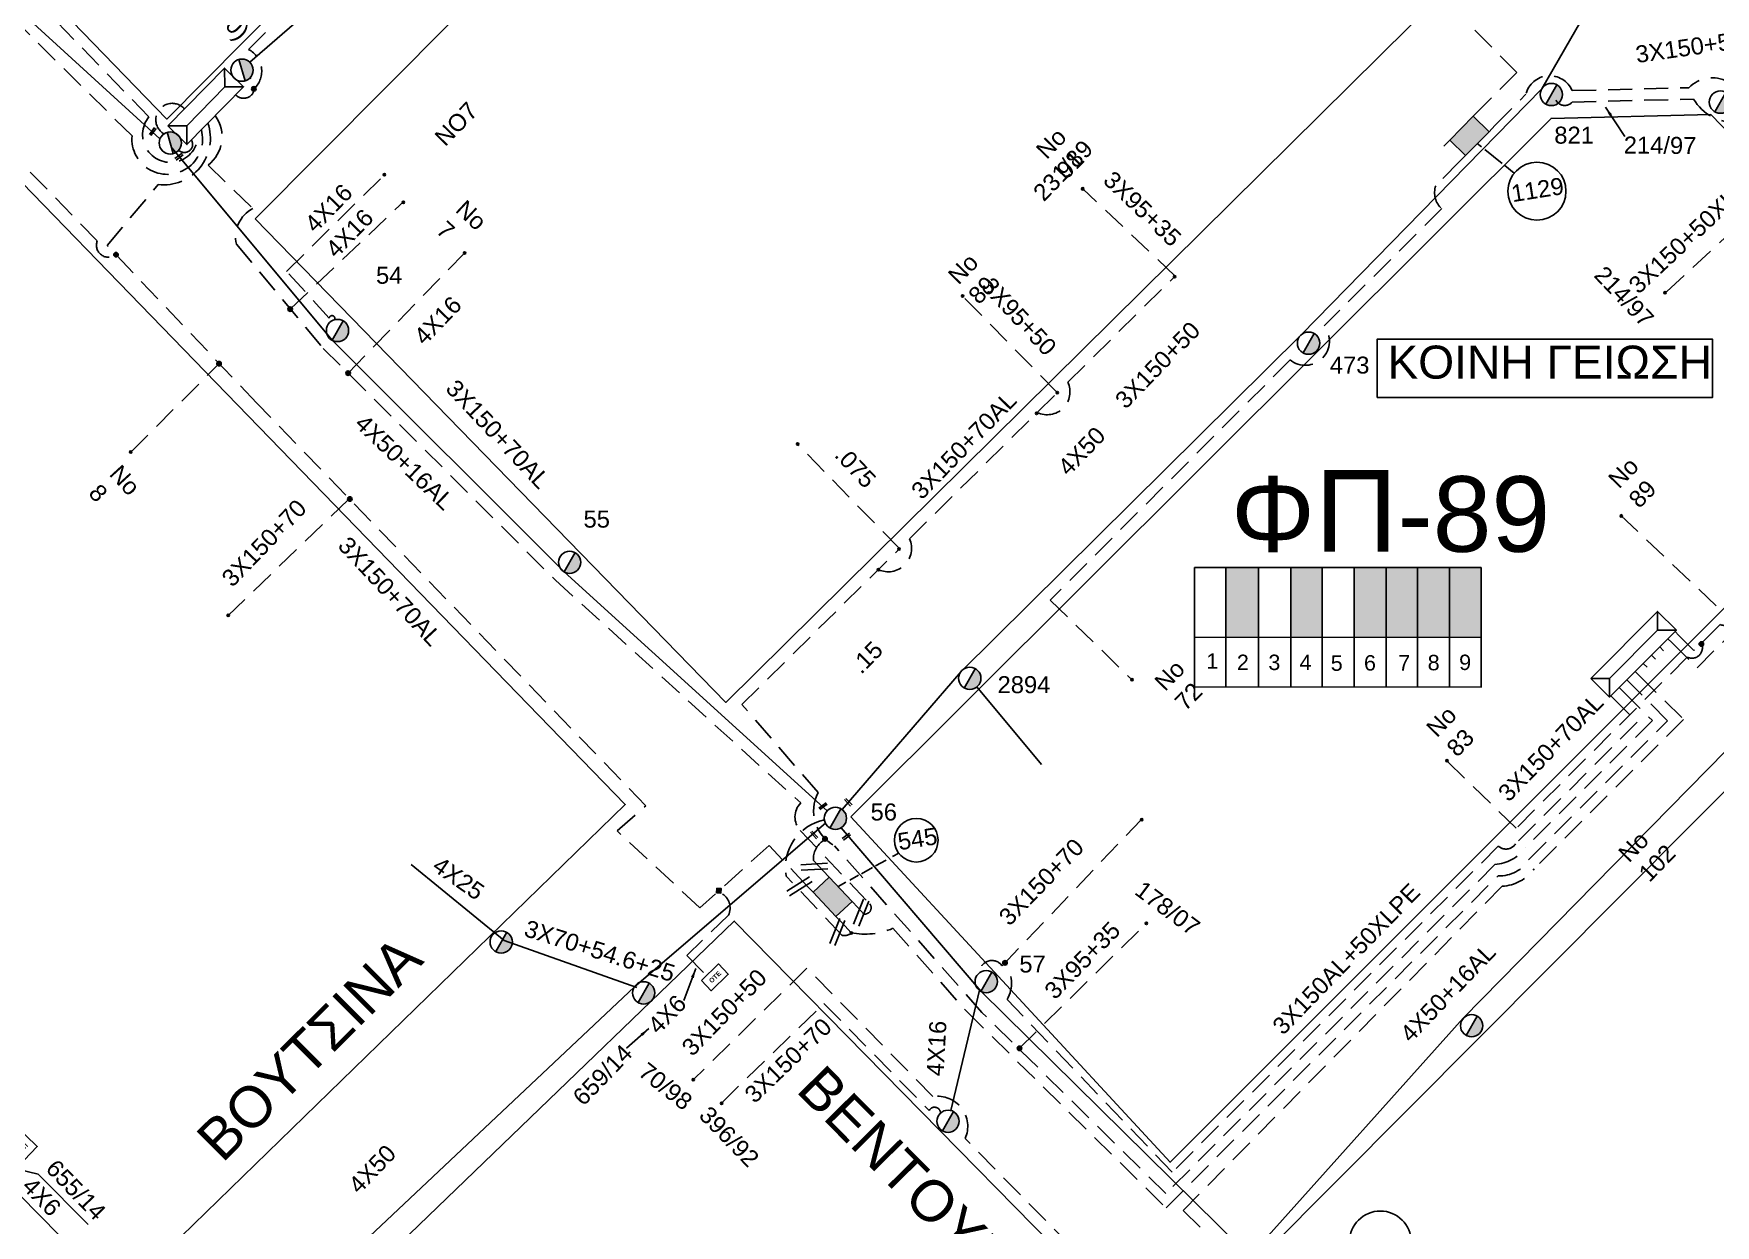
# Model space of a CAD drawing. Header units: millimetres. Extents: x 771 to 3391, y 686 to 1835.
# Drawn here: x 2163.3 to 2341.4, y 1031.3 to 1157.5 of the extents above; entities that cross this region are included whole.
import ezdxf

# ---------------------------------------------------------------- set-up
doc = ezdxf.new("R2010")
doc.units = ezdxf.units.MM
doc.linetypes.add('DASHED', pattern=[19.05, 12.7, -6.35])
for name, color, linetype in [('Link Box 4 Διευθύνσεων', 7, 'Continuous'), ('Pillar OTE', 7, 'Continuous'), ('Άγνωστα', 7, 'Continuous'), ('Γυμνά εναέρια ΧΤ και ΦΟΠ (3Φ)   4x50+16AL', 7, 'Continuous'), ('Εναέρια παροχή ΧΤ 4x16', 7, 'SYN_LINE'), ('Εναέρια παροχή ΧΤ 4x25', 7, 'SYN_LINE'), ('Επιγραφές - Σχήματα', 7, 'Continuous'), ('Καλωδια Χ.Τ 3x95+35', 7, 'DASHED'), ('Καλωδια ΧΤ  3X95+50', 7, 'Continuous'), ('Καλώδια ΧΤ   3x150+50CU', 7, 'DASHED'), ('Καλώδια ΧΤ   3x150+70AL', 7, 'DASHED'), ('Καλώδια ΧΤ   3x150AL+50CU', 7, 'DASHED'), ('Μηχανική τομή', 7, 'Continuous'), ('Στύλος ΦΜ', 7, 'Continuous'), ('Στύλος ΦΜ @ 1', 7, 'Continuous'), ('Συνδέσεις', 7, 'Continuous'), ('Συνεστραμμένα ΧΤ   3x70+54.6+25 AL', 7, 'SYN_LINE'), ('Τομή', 7, 'Continuous'), ('Υποσταθμός εναέριος 2 στύλων', 7, 'Continuous'), ('Υποσταθμός πόλεως', 7, 'Continuous'), ('Υπόβαθρο ΔΕΗ', 7, 'Continuous'), ('Υπόγεια Καλώδια Δικτύου ΧΤ   .075', 7, 'DASHED'), ('Υπόγεια Καλώδια Δικτύου ΧΤ   .15', 7, 'DASHED'), ('Υπόγεια καλώδια Παροχών ΧΤ   4x16AL', 7, 'DASHED'), ('Υπόγεια καλώδια Παροχών ΧΤ   4x6', 7, 'DASHED')]:
    doc.layers.add(name, color=color, linetype=linetype)
doc.styles.add('arial', font='arial.ttf')
doc.styles.get("Standard").update_dxf_attribs({"font": 'arial.ttf'})
doc.linetypes.add('SYN_LINE', pattern='A,0.5,-0.0001,["/\\/\\/\\/",Standard,S=0.1,R=0,X=0,Y=-0.05],-0.25', length=0.7501)
doc.dimstyles.new('ISO-25', dxfattribs={"dimtxt": 2.5, "dimasz": 2.5, "dimexe": 1.25, "dimexo": 0.625, "dimtad": 1, "dimtxsty": 'Standard', "dimcen": 2.5, "dimadec": 0, "dimazin": 0, "dimtfac": 1, "dimtmove": 0, "dimatfit": 3, "dimfxl": 1, "dimarcsym": 0})

# ---------------------------------------------------------------- blocks, each defined once
blk = doc.blocks.new('LINK BOX 4 ΑΝΑΧΩΡΗΣΕΩΝ')
at = {"layer": 'Link Box 4 Διευθύνσεων', "ltscale": 40}
blk.add_hatch(color=256, dxfattribs=at).paths.add_polyline_path([(-3.54, 0), (-3.54, -4.67), (3.54, -4.67), (3.54, 0)])
for p, q in [((-3.54, 0), (-5.33, 0)), ((5.33, 0), (3.54, 0)), ((-3.54, -4.67), (-5.33, -4.67)), ((5.33, -4.67), (3.54, -4.67))]:
    blk.add_line(p, q, dxfattribs=at)
blk.add_lwpolyline([(-3.54, -4.67), (-3.54, 0), (3.54, 0), (3.54, -4.67)], close=True, dxfattribs=at)
blk = doc.blocks.new('ΥΠΑΡΧΩΝ ΤΣΙΜΕΝΤΕΝΙΟΣ ΣΤΥΛΟΣ')
at = {"layer": 'Στύλος ΦΜ'}
blk.add_hatch(color=7, dxfattribs=at).paths.add_polyline_path([(-1.29, -2.28, 0.574793), (2.62, 0, 0.268822), (1.3, 2.27)])
at = {"layer": 'Στύλος ΦΜ', "color": 7}
blk.add_line((-1.29, -2.28), (1.3, 2.27), dxfattribs=at)
blk.add_circle((0, 0), 2.62, dxfattribs=at)
at = {"layer": 'Στύλος ΦΜ', "flags": 4}
for tag, p in [('ΑΡΙΘΜΟΣ', (-4.68, 8.05)), ('ΤΥΠΟΣ', (-4.91, 3.03))]:
    blk.add_attdef(tag, p, '', height=4, dxfattribs=at)
blk = doc.blocks.new('ΥΠΟΣΤΑΘΜΟΣ ΕΝΑΕΡΙΟΣ ΕΠΙ 2 ΣΤΥΛΩΝ')
at = {"layer": 'Υποσταθμός εναέριος 2 στύλων', "linetype": 'Continuous'}
for points in [[(-11.97, -2.11, 0.574793), (-8.45, -0.07, 0.268822), (-9.64, 1.98)], [(9.68, -2.15, 0.574793), (13.19, -0.1, 0.268822), (12.01, 1.95)]]:
    blk.add_hatch(color=256, dxfattribs=at).paths.add_polyline_path(points)
for p, q in [((-11.97, -2.11), (-9.64, 1.98)), ((9.68, -2.15), (12.01, 1.95))]:
    blk.add_line(p, q, dxfattribs=at)
for centre in [(-10.81, -0.07), (10.84, -0.1)]:
    blk.add_circle(centre, 2.36, dxfattribs=at)
at = {"layer": 'Υποσταθμός πόλεως', "linetype": 'Continuous', "ltscale": 40}
blk.add_lwpolyline([(-8.57, 2.82), (8.57, 2.82), (8.57, -2.82), (-8.57, -2.82)], close=True, dxfattribs=at)
for points in [[(-5.75, 0), (-8.57, 2.82)], [(-8.57, -2.82), (-5.75, 0)], [(-5.75, 0), (5.75, 0)], [(5.75, 0), (8.57, 2.82)], [(8.57, -2.82), (5.75, 0)]]:
    blk.add_lwpolyline(points, dxfattribs=at)
at = {"layer": 'Υποσταθμός εναέριος 2 στύλων', "ltscale": 40, "flags": 1}
for tag, p in [('ΜΕΤΑΣΧΗΜΑΤΙΣΜΟΣ', (14.09, 2.51)), ('ΙΣΧΥΣ', (14.07, -0.28)), ('ΑΡΙΘΜΟΣ', (14.19, -3))]:
    blk.add_attdef(tag, p, '', height=1.8, dxfattribs=at)
blk = doc.blocks.new('_ΣΥΝΔΕΣΗ')
at = {"layer": 'Συνδέσεις', "linetype": 'SYN_LINE', "ltscale": 40}
blk.add_hatch(color=256, dxfattribs=at).paths.add_polyline_path([(0.5, -0.01, 1), (-0.5, -0.01, 1)])
at = {"layer": 'Συνδέσεις'}
blk.add_circle((0, -0.01), 0.5, dxfattribs=at)
blk = doc.blocks.new('ΜΗΧΑΝΙΚΗ ΤΟΜΗ')
at = {"layer": 'Μηχανική τομή', "ltscale": 40}
for p, q in [((-1.89, 0.78), (1.89, 0.78)), ((1.89, 0), (-1.89, 0))]:
    blk.add_line(p, q, dxfattribs=at)
blk = doc.blocks.new('ΥΠΟΣΤΑΘΜΟΣ ΠΟΛΕΩΣ 9 ΑΝΑΧΩΡΗΣΕΩΝ')
at = {"layer": 'Υποσταθμός πόλεως', "ltscale": 40}
for p, q in [((-9.63, -2.82), (-9.63, -4)), ((-7.12, -2.82), (-7.12, -4)), ((-4.84, -2.82), (-4.84, -4)), ((-2.36, -2.82), (-2.36, -4)), ((0.09, -2.82), (0.09, -4)), ((2.55, -2.82), (2.55, -4)), ((5.02, -2.82), (5.02, -4)), ((7.48, -2.82), (7.48, -4)), ((9.61, -2.82), (9.61, -4))]:
    blk.add_line(p, q, dxfattribs=at)
blk.add_lwpolyline([(-10.02, 2.82), (10.02, 2.82), (10.02, -2.82), (-10.02, -2.82)], close=True, dxfattribs=at)
for points in [[(-7.21, 0), (-10.02, 2.82)], [(-10.02, -2.82), (-7.21, 0)], [(-7.21, 0), (7.21, 0)], [(7.21, 0), (10.02, 2.82)], [(10.02, -2.82), (7.21, 0)]]:
    blk.add_lwpolyline(points, dxfattribs=at)
at = {"layer": 'Υποσταθμός πόλεως', "linetype": 'SYN_LINE', "ltscale": 40, "flags": 1}
for tag, p in [('ΜΕΤΑΣΧΗΜΑΤΙΣΜΟΣ', (10.79, 1.71)), ('ΙΣΧΥΣ', (10.77, -1.08)), ('ΑΡΙΘΜΟΣ', (10.89, -3.8))]:
    blk.add_attdef(tag, p, '', height=1.8, dxfattribs=at)
blk = doc.blocks.new('ΤΟΜΗ')
at = {"layer": 'Τομή', "ltscale": 40}
for p, q in [((-5.68, 0), (5.68, 0)), ((5.68, -2.33), (-5.68, -2.33))]:
    blk.add_line(p, q, dxfattribs=at)
blk = doc.blocks.new('PILLAR ΟΤΕ')
at = {"layer": 'Pillar OTE', "ltscale": 40}
blk.add_lwpolyline([(-3.31, 2.02), (3.39, 2.02), (3.39, -1.99), (-3.31, -1.99)], close=True, dxfattribs=at)
at = {"layer": 'Pillar OTE', "insert": (-1.81, 0.71), "char_height": 1.3575, "width": 109.961, "attachment_point": 1}
blk.add_mtext('{\\fArial|b1|i0|c161|p34;OTE}', dxfattribs=at)
blk = doc.blocks.new('TSONTA XT1')
at = {"ltscale": 40}
h = blk.add_hatch(color=256, dxfattribs=at)
h.dxf.hatch_style = 1
h.paths.add_polyline_path([(595.96, 2487.66), (597.07, 2488.77), (595.96, 2489.87), (594.85, 2488.77)])
blk.add_lwpolyline([(594.85, 2488.77), (595.96, 2489.87), (597.07, 2488.77), (595.96, 2487.66)], close=True, dxfattribs=at)

msp = doc.modelspace()

# ---------------------------------------------------------------- hatches: boundary and pattern name
at = {"layer": 'Καλώδια ΧΤ   3x150+50CU', "linetype": 'DASHED', "ltscale": 0.2}
h = msp.add_hatch(color=133, dxfattribs=at)
h.dxf.hatch_style = 1
h.paths.add_polyline_path([(2292.9849, 1100.95494), (2289.54502, 1100.95515), (2289.54456, 1093.59456), (2292.98444, 1093.59122)])
h = msp.add_hatch(color=151, dxfattribs=at)
h.dxf.hatch_style = 1
h.paths.add_polyline_path([(2299.72202, 1100.95451), (2296.42447, 1100.95472), (2296.42401, 1093.58788), (2299.72156, 1093.58468)])
h = msp.add_hatch(color=6, dxfattribs=at)
h.dxf.hatch_style = 1
h.paths.add_polyline_path([(2306.50467, 1100.95409), (2303.10802, 1100.9543), (2303.10756, 1093.58139), (2306.5042, 1093.57809)])
h = msp.add_hatch(color=1, dxfattribs=at)
h.dxf.hatch_style = 1
h.paths.add_polyline_path([(2309.84171, 1100.95388), (2306.50467, 1100.95409), (2306.5042, 1093.57809), (2309.84125, 1093.57485)])
h = msp.add_hatch(color=62, dxfattribs=at)
h.dxf.hatch_style = 1
h.paths.add_polyline_path([(2313.23009, 1100.95367), (2309.84171, 1100.95388), (2309.84125, 1093.57485), (2313.22963, 1093.57156)])
h = msp.add_hatch(color=2, dxfattribs=at)
h.dxf.hatch_style = 1
h.paths.add_polyline_path([(2316.55019, 1100.95346), (2313.23009, 1100.95367), (2313.22963, 1093.57156), (2316.54973, 1093.56833)])

# ---------------------------------------------------------------- linework, layer by layer
at = {"layer": 'Pillar OTE', "ltscale": 40}
for points in [[(2286.21632, 1088.31507), (2286.21711, 1100.95536), (2316.55019, 1100.95346), (2316.5494, 1088.28571), (2286.21632, 1088.316)], [(2289.54423, 1088.31268), (2289.54502, 1100.95515)], [(2292.98411, 1088.30924), (2292.9849, 1100.95494)], [(2296.42368, 1088.30581), (2296.42447, 1100.95472)], [(2299.72123, 1088.30251), (2299.72202, 1100.95451)], [(2303.10723, 1088.29913), (2303.10802, 1100.9543)], [(2306.50387, 1088.29574), (2306.50467, 1100.95409)], [(2309.84092, 1088.29241), (2309.84171, 1100.95388)], [(2313.2293, 1088.28902), (2313.23009, 1100.95367)], [(2286.21665, 1093.59779), (2316.54973, 1093.56833)]]:
    msp.add_lwpolyline(points, dxfattribs=at)
at = {"layer": 'Άγνωστα', "color": 62, "linetype": 'DASHED', "ltscale": 0.2}
msp.add_lwpolyline([(2173.61593, 1113.20008), (2182.96202, 1122.58205)], dxfattribs=at)
at = {"layer": 'Άγνωστα', "color": 6}
msp.add_lwpolyline([(2270.0175, 1080.1165), (2263.17802, 1088.3269)], dxfattribs=at)
at = {"layer": 'Άγνωστα', "color": 173}
msp.add_lwpolyline([(2203.27142, 1069.5205), (2213.12024, 1061.47927), (2227.18371, 1056.46932)], dxfattribs=at)
at = {"layer": 'Γυμνά εναέρια ΧΤ και ΦΟΠ (3Φ)   4x50+16AL', "color": 30, "linetype": 'Continuous', "ltscale": 0.2}
msp.add_lwpolyline([(2186.19674, 1154.48385), (2193.82957, 1161.12042), (2212.33112, 1179.91729), (2238.86191, 1206.61296), (2261.48783, 1229.82608), (2277.61745, 1246.09651), (2300.95784, 1265.85131)], dxfattribs=at)
at = {"layer": 'Γυμνά εναέρια ΧΤ και ΦΟΠ (3Φ)   4x50+16AL', "color": 6, "linetype": 'Continuous', "ltscale": 0.2}
msp.add_lwpolyline([(2248.92846, 1075.3273), (2261.4972, 1089.95833), (2297.5216, 1125.6236), (2322.9778, 1151.65353), (2341.37661, 1183.6089), (2350.69594, 1214.45221)], dxfattribs=at)
at = {"layer": 'Γυμνά εναέρια ΧΤ και ΦΟΠ (3Φ)   4x50+16AL', "color": 2, "linetype": 'Continuous', "ltscale": 0.2}
msp.add_lwpolyline([(2176.6777, 1146.36226), (2161.29202, 1160.43929), (2138.39477, 1184.55552), (2120.27098, 1205.48429)], dxfattribs=at)
at = {"layer": 'Γυμνά εναέρια ΧΤ και ΦΟΠ (3Φ)   4x50+16AL', "color": 151, "linetype": 'Continuous', "ltscale": 0.2}
msp.add_lwpolyline([(2177.92481, 1145.41941), (2194.9039, 1125.05037), (2219.4766, 1100.49927), (2247.32529, 1075.19623)], dxfattribs=at)
at = {"layer": 'Γυμνά εναέρια ΧΤ και ΦΟΠ (3Φ)   4x50+16AL', "color": 85, "linetype": 'Continuous', "ltscale": 0.2}
msp.add_lwpolyline([(2378.12544, 1115.84851), (2346.49878, 1085.6342), (2314.67358, 1053.22349), (2293.09808, 1029.16072)], dxfattribs=at)
at = {"layer": 'Γυμνά εναέρια ΧΤ και ΦΟΠ (3Φ)   4x50+16AL', "color": 173, "linetype": 'Continuous', "ltscale": 0.2}
msp.add_lwpolyline([(2116.20197, 946.78036), (2143.70495, 975.52827), (2168.25323, 997.34806), (2198.88331, 1030.12415), (2226.91266, 1056.56588), (2247.14327, 1073.87808)], dxfattribs=at)
at = {"layer": 'Γυμνά εναέρια ΧΤ και ΦΟΠ (3Φ)   4x50+16AL', "color": 133, "linetype": 'Continuous', "ltscale": 0.2}
msp.add_lwpolyline([(2248.79525, 1073.38972), (2263.58263, 1056.08068), (2291.26132, 1028.81634)], dxfattribs=at)
at = {"layer": 'Εναέρια παροχή ΧΤ 4x16', "color": 133, "ltscale": 20}
msp.add_lwpolyline([(2263.46535, 1056.21707), (2260.40406, 1043.46154)], dxfattribs=at)
at = {"layer": 'Επιγραφές - Σχήματα', "color": 190}
msp.add_lwpolyline([(2305.55222, 1118.97691), (2341.06448, 1118.97691), (2341.06448, 1125.15165), (2305.55222, 1125.15165)], close=True, dxfattribs=at)
at = {"layer": 'Καλωδια Χ.Τ 3x95+35', "color": 2, "linetype": 'DASHED', "ltscale": 0.2}
for points in [[(2284.16544, 1131.84247), (2274.38687, 1141.08041)], [(2267.62653, 1049.99038), (2281.20499, 1063.36483)]]:
    msp.add_lwpolyline(points, dxfattribs=at)
at = {"layer": 'Καλωδια ΧΤ  3X95+50', "color": 2, "linetype": 'DASHED', "ltscale": 0.2}
msp.add_lwpolyline([(2271.69283, 1119.50057), (2261.66601, 1129.72197)], dxfattribs=at)
at = {"layer": 'Καλώδια ΧΤ   3x150+50CU', "color": 85, "linetype": 'DASHED', "ltscale": 0.2}
msp.add_lwpolyline([(2180.72553, 1146.97874, -1.465456707), (2175.5231, 1148.70033), (2164.80515, 1159.76459, 0.715770807), (2160.18941, 1164.52948), (2141.65417, 1183.66362, 1.086241703), (2138.36625, 1187.05778), (2122.15419, 1204.75332, 0.381787666), (2120.97422, 1208.5084), (2146.40374, 1232.79162, -0.47341334), (2150.83994, 1234.78272), (2180.88576, 1263.32612, 0.950535332), (2185.04358, 1267.50772), (2197.55466, 1279.39319)], format="xyb", dxfattribs=at)
at = {"layer": 'Καλώδια ΧΤ   3x150+50CU', "color": 151, "linetype": 'DASHED', "ltscale": 0.2}
for points in [[(2336.3692, 1211.01788), (2340.13587, 1207.07488), (2338.31117, 1185.41265), (2313.22301, 1160.58738), (2320.32715, 1153.41149), (2316.36196, 1149.40738)], [(2331.30369, 1106.52769), (2342.66555, 1095.75376)]]:
    msp.add_lwpolyline(points, dxfattribs=at)
at = {"layer": 'Καλώδια ΧΤ   3x150+50CU', "color": 30, "linetype": 'DASHED', "ltscale": 0.2}
msp.add_lwpolyline([(2186.6994, 1151.70631, 0.503923609), (2186.07159, 1155.83824), (2190.78714, 1160.59737), (2179.60363, 1171.67847)], format="xyb", dxfattribs=at)
at = {"layer": 'Καλώδια ΧΤ   3x150+50CU', "color": 151, "linetype": 'DASHED', "ltscale": 0.2}
for points in [[(2318.02442, 1147.76914), (2321.29416, 1151.08724, -0.719154678), (2326.19832, 1151.47966), (2338.54389, 1151.78118, -0.770194615), (2344.33497, 1148.58607), (2350.87585, 1141.84553, -0.413629819), (2351.75327, 1139.60667), (2357.56761, 1133.61492)], [(2314.28445, 1143.97384), (2311.75634, 1141.40833, 0.300155805), (2312.38834, 1138.978), (2299.93795, 1126.55431, -0.900830023), (2296.33594, 1122.96004), (2270.93016, 1097.50898), (2279.68353, 1089.00959)], [(2343.62152, 1096.70989, -0.708025468), (2341.8611, 1094.94674), (2339.09493, 1092.17959), (2337.51017, 1093.76326)]]:
    msp.add_lwpolyline(points, format="xyb", dxfattribs=at)
at = {"layer": 'Καλώδια ΧΤ   3x150+50CU', "color": 6, "linetype": 'DASHED', "ltscale": 0.2}
for points in [[(2324.48419, 1150.48182, 0.536979067), (2326.20847, 1150.27121), (2339.05353, 1150.58493, 0.279905791), (2343.64318, 1148.12374), (2349.23315, 1142.25324), (2336.1112, 1130.09047)], [(2248.87264, 1063.35415), (2249.88106, 1062.28397, 0.154030286), (2254.29189, 1062.75468), (2262.06247, 1053.97559), (2283.20465, 1033.14992), (2318.36363, 1068.32137, 0.279515121), (2321.64883, 1070.08107), (2336.30924, 1084.74668), (2331.98215, 1089.0708)], [(2249.88106, 1062.28397, -0.287906299), (2248.88916, 1062.02793), (2242.99466, 1068.28342, -0.411055304), (2247.03192, 1074.2317)]]:
    msp.add_lwpolyline(points, format="xyb", dxfattribs=at)
at = {"layer": 'Καλώδια ΧΤ   3x150+50CU', "color": 62, "linetype": 'DASHED', "ltscale": 0.2}
msp.add_lwpolyline([(2336.75692, 1093.00948), (2339.41924, 1090.34899), (2353.2102, 1104.14211), (2356.51247, 1104.37356), (2362.08305, 1109.94408), (2362.17186, 1112.68518, 0.27956444), (2362.01013, 1131.79535, 0.07106643), (2360.9641, 1133.17716)], format="xyb", dxfattribs=at)
at = {"layer": 'Καλώδια ΧΤ   3x150+50CU', "color": 2, "linetype": 'DASHED', "ltscale": 0.2}
for points in [[(2269.56646, 1117.39648, 0.709869045), (2272.79911, 1120.59525), (2284.16544, 1131.84247)], [(2252.73681, 1100.74318, 0.69205795), (2256.03825, 1104.01003), (2271.69283, 1119.50057)], [(2248.08522, 1071.50163, -0.412907317), (2246.37762, 1077.13476), (2238.29845, 1086.45611), (2254.98408, 1102.9669)], [(2331.59696, 1087.84598), (2334.69279, 1084.75227), (2321.22281, 1071.27752, -0.224167523), (2318.02928, 1069.52183), (2283.18481, 1034.66501), (2263.71489, 1053.84346), (2248.08522, 1071.50163)], [(2246.91714, 1068.83278), (2245.8638, 1069.95063, -0.26576866), (2246.9365, 1072.05707)]]:
    msp.add_lwpolyline(points, format="xyb", dxfattribs=at)
msp.add_lwpolyline([(2254.98408, 1102.9669), (2244.19108, 1114.04116)], dxfattribs=at)
at = {"layer": 'Καλώδια ΧΤ   3x150+50CU', "color": 1, "linetype": 'DASHED', "ltscale": 0.2}
for points in [[(2333.28075, 1089.53092), (2337.99896, 1084.8826), (2322.16294, 1069.04096, -0.225267809), (2318.77521, 1067.20643), (2285.01835, 1032.86712), (2290.06218, 1027.90883, 0.258518292), (2290.75862, 1024.86379), (2295.37917, 1019.97181)], [(2293.68238, 1018.36916), (2289.12493, 1023.19433), (2283.80616, 1018.21229), (2261.93645, 1040.48555, 0.591885879), (2258.52865, 1044.92898), (2245.17986, 1058.52793), (2233.19757, 1046.76607)]]:
    msp.add_lwpolyline(points, format="xyb", dxfattribs=at)
at = {"layer": 'Καλώδια ΧΤ   3x150+50CU', "color": 133, "linetype": 'DASHED', "ltscale": 0.2}
msp.add_lwpolyline([(2330.50139, 1087.16933), (2333.0873, 1084.58519), (2320.21051, 1071.70383, -0.465956251), (2318.38299, 1071.4603), (2283.85438, 1036.91944), (2266.37615, 1055.20814, 0.294330275), (2266.14874, 1059.09435)], format="xyb", dxfattribs=at)
at = {"layer": 'Καλώδια ΧΤ   3x150+50CU', "color": 30, "linetype": 'DASHED', "ltscale": 0.2}
msp.add_arc((2185.53337, 1151.83989), 1.17365, 224.2308896, 55.7259664, dxfattribs=at)
at = {"layer": 'Καλώδια ΧΤ   3x150+50CU', "color": 2, "linetype": 'DASHED', "ltscale": 0.2}
msp.add_arc((2177.97331, 1148.40299), 1.73165, 40.6851491, 239.9300845, dxfattribs=at)
at = {"layer": 'Καλώδια ΧΤ   3x150+50CU', "color": 151, "linetype": 'DASHED', "ltscale": 0.2}
msp.add_arc((2179.27515, 1145.78952), 0.86616, 225.6940677, 32.0357631, dxfattribs=at)
at = {"layer": 'Καλώδια ΧΤ   3x150+70AL', "color": 1, "linetype": 'DASHED', "ltscale": 0.2}
msp.add_lwpolyline([(2182.54126, 1148.82907, -0.403877656), (2181.77904, 1143.58405), (2186.51349, 1138.99165, 0.337788302), (2184.77279, 1135.21994), (2193.97213, 1124.18391), (2218.52331, 1099.65431), (2244.52103, 1076.03304, 0.400495039), (2244.48199, 1073.10552), (2251.84839, 1065.33292, -0.66623283), (2251.2178, 1064.26873), (2250.57132, 1064.9548)], format="xyb", dxfattribs=at)
at = {"layer": 'Καλώδια ΧΤ   3x150+70AL', "color": 62, "ltscale": 0.2}
msp.add_lwpolyline([(2241.18466, 1071.51242), (2241.18466, 1071.51242), (2233.85061, 1064.92979), (2225.08412, 1073.06492), (2228.1217, 1075.73925), (2186.95194, 1118.37768), (2171.1031, 1135.07832), (2176.50249, 1141.53691), (2176.50249, 1141.53691, 0.55215378), (2181.7639, 1148.0369)], format="xyb", dxfattribs=at)
at = {"layer": 'Καλώδια ΧΤ   3x150+70AL', "color": 62, "linetype": 'DASHED', "ltscale": 0.2}
msp.add_lwpolyline([(2150.88585, 1136.92018), (2160.30099, 1145.58389), (2170.0456, 1135.56014), (2170.0456, 1135.56014), (2170.0456, 1135.56014), (2170.0456, 1135.56014, 0.761134428), (2172.02708, 1134.10469)], format="xyb", dxfattribs=at)
at = {"layer": 'Καλώδια ΧΤ   3x150+70AL', "color": 62, "ltscale": 0.2}
for points in [[(2183.84005, 1095.80801), (2196.72842, 1108.25244)], [(2245.21846, 1067.23213), (2241.18467, 1071.51243)]]:
    msp.add_lwpolyline(points, dxfattribs=at)
at = {"layer": 'Καλώδια ΧΤ   3x150+70AL', "color": 151, "linetype": 'DASHED', "ltscale": 0.2}
msp.add_lwpolyline([(2339.88101, 1092.96594, -0.70895153), (2338.38938, 1091.47378), (2320.27188, 1073.34986), (2320.27188, 1073.34986), (2312.84285, 1080.58449)], format="xyb", dxfattribs=at)
at = {"layer": 'Καλώδια ΧΤ   3x150+70AL', "color": 133, "linetype": 'DASHED', "ltscale": 0.2}
for points in [[(2263.45071, 1058.04261, -0.732952545), (2265.84515, 1058.77525), (2280.51818, 1074.19796)], [(2236.12997, 1044.24743), (2246.98589, 1054.80224), (2258.12289, 1043.45652, -0.773906408), (2259.33034, 1043.19401)]]:
    msp.add_lwpolyline(points, format="xyb", dxfattribs=at)
at = {"layer": 'Καλώδια ΧΤ   3x150AL+50CU', "color": 133, "ltscale": 0.2}
msp.add_lwpolyline([(2181.06656, 1147.32627, -1.192233234), (2173.72581, 1146.67783), (2155.55265, 1164.66367), (2127.02309, 1194.39516), (2117.27295, 1204.53425), (2117.55037, 1206.75127), (2142.6928, 1230.44852), (2145.72945, 1233.18826, -0.357061548), (2149.1472, 1236.27183), (2164.6289, 1250.23976), (2186.17435, 1271.09713), (2202.6772, 1286.50391), (2216.14808, 1271.78118)], format="xyb", dxfattribs=at)
at = {"layer": 'Υπόβαθρο ΔΕΗ'}
for points in [[(2121.84653, 1205.81228), (2235.57759, 1313.85629), (2287.79358, 1259.73499), (2233.80781, 1205.39099), (2177.40095, 1148.46281), (2121.84653, 1205.81228)], [(2186.77831, 1137.90283), (2297.90838, 1249.68395), (2339.00353, 1206.59409), (2337.2951, 1186.31214), (2236.60915, 1086.68124), (2186.77831, 1137.90283)], [(2172.39142, 1023.74929), (2225.9382, 1075.875), (2110.74176, 1194.67613), (2055.85621, 1142.25849), (2172.39142, 1023.74929)], [(2316.15444, 1145.87149), (2316.60564, 1145.51134)], [(2316.93836, 1145.24577), (2318.78791, 1143.76947)], [(2319.07284, 1143.54205), (2320.07143, 1142.74498)], [(2293.73655, 1028.41096), (2391.4719, 1126.65869), (2412.67652, 1125.22001), (2441.90003, 1095.11162), (2332.35888, 987.66888), (2293.73655, 1028.41096)], [(2254.90431, 1070.71226), (2254.24703, 1070.35166)], [(2250.64941, 1068.37798), (2249.70934, 1067.86225)], [(2252.12222, 1069.18598), (2250.94326, 1068.53919)], [(2253.57947, 1069.98544), (2252.44715, 1069.36424)], [(2249.31481, 1067.64581), (2248.47154, 1067.18318)], [(2220.94177, 974.83596), (2273.11942, 1027.20346), (2237.47879, 1063.51204), (2184.47777, 1012.37175), (2220.94177, 974.83596)], [(2163.77956, 1036.71025), (2169.07637, 1031.37669)]]:
    msp.add_lwpolyline(points, dxfattribs=at)
msp.add_lwpolyline([(2249.83211, 1074.57062), (2323.96293, 1148.54242), (2340.87057, 1148.95536), (2357.47541, 1131.84391, -0.364872621), (2358.79686, 1113.1704), (2283.63599, 1037.98287), (2249.83211, 1074.57062)], format="xyb", dxfattribs=at)
for centre, radius in [((2322.47315, 1140.82794), 3.073), ((2256.75996, 1072.08114), 2.30592), ((2305.89113, 1029.55085), 3.25968)]:
    msp.add_circle(centre, radius, dxfattribs=at)
at = {"layer": 'Υπόγεια καλώδια Παροχών ΧΤ   4x16AL', "color": 151, "linetype": 'DASHED', "ltscale": 0.2}
msp.add_lwpolyline([(2190.09923, 1132.32578), (2190.09923, 1132.32578), (2190.09923, 1132.32578), (2200.44672, 1142.56672)], dxfattribs=at)
at = {"layer": 'Υπόγεια καλώδια Παροχών ΧΤ   4x16AL', "color": 1, "linetype": 'DASHED', "ltscale": 0.2}
for points in [[(2190.49514, 1128.3551), (2202.52588, 1139.75609)], [(2196.60356, 1121.55479), (2208.9361, 1134.2797)]]:
    msp.add_lwpolyline(points, dxfattribs=at)
at = {"layer": 'Υπόγεια καλώδια Παροχών ΧΤ   4x16AL', "color": 151, "linetype": 'DASHED', "ltscale": 0.2}
msp.add_lwpolyline([(2195.165, 1127.20832, 1.234560333), (2194.60557, 1127.37501), (2190.09923, 1132.32578)], format="xyb", dxfattribs=at)
at = {"layer": 'Υπόγεια καλώδια Παροχών ΧΤ   4x6', "color": 62, "linetype": 'DASHED', "ltscale": 0.2}
msp.add_lwpolyline([(2236.08408, 1066.47752, -0.410211094), (2236.87539, 1064.1374), (2232.47245, 1059.88903), (2234.52577, 1057.761)], format="xyb", dxfattribs=at)

# ---------------------------------------------------------------- block references
at = {"layer": 'Link Box 4 Διευθύνσεων'}
for p, xscale, yscale, zscale, rotation in [((2314.49197, 1147.50972), 0.4999999999999999, 0.4999999999999999, 0.4999999999999999, 45.42068914306046), ((2248.74423, 1066.89379), 0.4999999999999998, 0.4999999999999998, 0.4999999999999998, 313.2981801235958)]:
    msp.add_blockref('LINK BOX 4 ΑΝΑΧΩΡΗΣΕΩΝ', p, dxfattribs=dict(at, xscale=xscale, yscale=yscale, zscale=zscale, rotation=rotation))
at = {"layer": 'Pillar OTE'}
for p, xscale, yscale, zscale, rotation in [((2235.42575, 1057.54801), 0.3750000000000001, 0.3750000000000001, 0.3750000000000001, 43.84729143707453), ((2161.77796, 1040.09991), 0.4999999999999999, 0.4999999999999999, 0.4999999999999999, 315.8289998143053)]:
    msp.add_blockref('PILLAR ΟΤΕ', p, dxfattribs=dict(at, xscale=xscale, yscale=yscale, zscale=zscale, rotation=rotation))
at = {"layer": 'Μηχανική τομή'}
for p, xscale, yscale, zscale, rotation in [((2175.99929, 1147.09516), 0.249999999999919, 0.249999999999919, 0.249999999999919, 53.76313194653991), ((2178.76902, 1144.40664), 0.2499999999999681, 0.2499999999999681, 0.2499999999999681, 36.11407878704492), ((2246.93732, 1075.61153), 0.2499999999999681, 0.2499999999999681, 0.2499999999999681, 36.11407878704492), ((2249.49231, 1076.04079), 0.2500000000001928, 0.2500000000001928, 0.2500000000001928, 312.6268794242704), ((2245.87803, 1072.5754), 0.2500000000001928, 0.2500000000001928, 0.2500000000001928, 312.6268794242704), ((2249.41988, 1072.37895), 0.2499999999999681, 0.2499999999999681, 0.2499999999999681, 36.11407878704492)]:
    msp.add_blockref('ΜΗΧΑΝΙΚΗ ΤΟΜΗ', p, dxfattribs=dict(at, xscale=xscale, yscale=yscale, zscale=zscale, rotation=rotation))
at = {"layer": 'Στύλος ΦΜ @ 1', "ltscale": 40}
ref = msp.add_blockref('ΥΠΑΡΧΩΝ ΤΣΙΜΕΝΤΕΝΙΟΣ ΣΤΥΛΟΣ', (2324.00099, 1151.07023), dxfattribs=dict(at, xscale=0.4499999999998181, yscale=0.4499999999998181, zscale=0.4499999999998181))
ref.add_attrib('ΤΥΠΟΣ', '821', (2324.30904, 1145.8618), dxfattribs={"layer": 'Στύλος ΦΜ', "height": 1.8, "flags": 4})
at = {"layer": 'Στύλος ΦΜ @ 1', "ltscale": 40, "xscale": 0.4499999999998181, "yscale": 0.4499999999998181, "zscale": 0.4499999999998181}
for p in [(2341.90061, 1150.26179), (2212.81582, 1061.30987), (2227.89545, 1055.91683), (2315.55204, 1052.43899), (2260.11857, 1042.3189)]:
    msp.add_blockref('ΥΠΑΡΧΩΝ ΤΣΙΜΕΝΤΕΝΙΟΣ ΣΤΥΛΟΣ', p, dxfattribs=at)
at = {"layer": 'Στύλος ΦΜ @ 1', "ltscale": 40}
ref = msp.add_blockref('ΥΠΑΡΧΩΝ ΤΣΙΜΕΝΤΕΝΙΟΣ ΣΤΥΛΟΣ', (2195.48493, 1126.07484), dxfattribs=dict(at, xscale=0.4499999999998181, yscale=0.4499999999998181, zscale=0.4499999999998181))
ref.add_attrib('ΤΥΠΟΣ', '54', (2199.55974, 1131.02148), dxfattribs={"layer": 'Στύλος ΦΜ', "height": 1.8, "flags": 4})
ref = msp.add_blockref('ΥΠΑΡΧΩΝ ΤΣΙΜΕΝΤΕΝΙΟΣ ΣΤΥΛΟΣ', (2298.29167, 1124.73246), dxfattribs=dict(at, xscale=0.4499999999998181, yscale=0.4499999999998181, zscale=0.4499999999998181))
ref.add_attrib('ΤΥΠΟΣ', '473', (2300.54122, 1121.51208), dxfattribs={"layer": 'Στύλος ΦΜ', "height": 1.8, "flags": 4})
ref = msp.add_blockref('ΥΠΑΡΧΩΝ ΤΣΙΜΕΝΤΕΝΙΟΣ ΣΤΥΛΟΣ', (2220.05763, 1101.52374), dxfattribs=dict(at, xscale=0.4499999999998181, yscale=0.4499999999998181, zscale=0.4499999999998181))
ref.add_attrib('ΤΥΠΟΣ', '55', (2221.52755, 1105.19455), dxfattribs={"layer": 'Στύλος ΦΜ', "height": 1.8, "flags": 4})
ref = msp.add_blockref('ΥΠΑΡΧΩΝ ΤΣΙΜΕΝΤΕΝΙΟΣ ΣΤΥΛΟΣ', (2262.42419, 1089.23182), dxfattribs=dict(at, xscale=0.4499999999998181, yscale=0.4499999999998181, zscale=0.4499999999998181))
ref.add_attrib('ΤΥΠΟΣ', '2894', (2265.36424, 1087.66098), dxfattribs={"layer": 'Στύλος ΦΜ', "height": 1.8, "flags": 4})
ref = msp.add_blockref('ΥΠΑΡΧΩΝ ΤΣΙΜΕΝΤΕΝΙΟΣ ΣΤΥΛΟΣ', (2248.19698, 1074.40422), dxfattribs=dict(at, xscale=0.4499999999998181, yscale=0.4499999999998181, zscale=0.4499999999998181))
ref.add_attrib('ΤΥΠΟΣ', '56', (2251.91909, 1074.17534), dxfattribs={"layer": 'Στύλος ΦΜ', "height": 1.8, "flags": 4})
ref = msp.add_blockref('ΥΠΑΡΧΩΝ ΤΣΙΜΕΝΤΕΝΙΟΣ ΣΤΥΛΟΣ', (2264.16367, 1057.10515), dxfattribs=dict(at, xscale=0.4499999999998181, yscale=0.4499999999998181, zscale=0.4499999999998181))
ref.add_attrib('ΤΥΠΟΣ', '57', (2267.67012, 1058.07464), dxfattribs={"layer": 'Στύλος ΦΜ', "height": 1.8, "flags": 4})
at = {"layer": 'Συνδέσεις'}
for p, xscale, yscale, zscale in [((2186.62575, 1151.66948), 0.4777242751394019, 0.4777242751394019, 0.4777242751394019), ((2200.44672, 1142.56672), 0.25, 0.25, 0.25), ((2202.45495, 1139.65661), 0.25, 0.25, 0.25), ((2274.38687, 1141.08041), 0.25, 0.25, 0.25), ((2172.02708, 1134.10469), 0.4777242751394019, 0.4777242751394019, 0.4777242751394019), ((2208.9361, 1134.2797), 0.25, 0.25, 0.25), ((2284.10971, 1131.78733), 0.25, 0.25, 0.25), ((2261.66601, 1129.72197), 0.25, 0.25, 0.25), ((2336.04005, 1130.07813), 0.25, 0.25, 0.25), ((2190.47804, 1128.33889), 0.4777242751394019, 0.4777242751394019, 0.4777242751394019), ((2182.94357, 1122.56353), 0.4777242751394019, 0.4777242751394019, 0.4777242751394019), ((2196.60356, 1121.55479), 0.4777242751394019, 0.4777242751394019, 0.4777242751394019), ((2271.69283, 1119.50057), 0.25, 0.25, 0.25), ((2269.4916, 1117.29986), 0.25, 0.25, 0.25), ((2173.58621, 1113.21843), 0.25, 0.25, 0.25), ((2244.19108, 1114.04116), 0.25, 0.25, 0.25), ((2196.77942, 1108.23171), 0.4777242751394019, 0.4777242751394019, 0.4777242751394019), ((2331.39571, 1106.44512), 0.25, 0.25, 0.25), ((2254.94079, 1102.92406), 0.25, 0.25, 0.25), ((2252.75356, 1100.73722), 0.25, 0.25, 0.25), ((2183.90715, 1095.91686), 0.25, 0.25, 0.25), ((2339.88318, 1092.87128), 0.4777242751394019, 0.4777242751394019, 0.4777242751394019), ((2279.60042, 1089.09029), 0.25, 0.25, 0.25), ((2312.93487, 1080.50192), 0.25, 0.25, 0.25), ((2280.62913, 1074.25993), 0.25, 0.25, 0.25), ((2247.09122, 1072.24587), 0.4777242751394019, 0.4777242751394019, 0.4777242751394019), ((2281.12299, 1063.28406), 0.25, 0.25, 0.25), ((2249.87194, 1062.25333), 0.25, 0.25, 0.25), ((2266.14874, 1059.09435), 0.4777242751394019, 0.4777242751394019, 0.4777242751394019), ((2267.68255, 1050.04557), 0.4777242751394019, 0.4777242751394019, 0.4777242751394019), ((2233.14779, 1046.7172), 0.25, 0.25, 0.25), ((2236.15305, 1044.22211), 0.25, 0.25, 0.25)]:
    msp.add_blockref('_ΣΥΝΔΕΣΗ', p, dxfattribs=dict(at, xscale=xscale, yscale=yscale, zscale=zscale))
at = {"layer": 'Συνδέσεις', "xscale": 0.3075184835441075, "yscale": 0.3075184835441075, "zscale": 0.3075184835441075, "rotation": 41.90934888398903}
msp.add_blockref('TSONTA XT1', (2610.68031, 374.74735), dxfattribs=at)
at = {"layer": 'Τομή', "xscale": 0.2499999999998873, "yscale": 0.2499999999998873, "zscale": 0.2499999999998873}
for p, rotation in [((2245.98611, 1068.99145), 183.2557857654109), ((2244.54966, 1066.94704), 212.199712030758), ((2251.19333, 1064.29471), 248.1909067709115), ((2248.66631, 1062.26442), 248.1909067709115)]:
    msp.add_blockref('ΤΟΜΗ', p, dxfattribs=dict(at, rotation=rotation))
at = {"layer": 'Υποσταθμός εναέριος 2 στύλων', "xscale": 0.5, "yscale": 0.5, "zscale": 0.5, "rotation": 45.54070698540378}
msp.add_blockref('ΥΠΟΣΤΑΘΜΟΣ ΕΝΑΕΡΙΟΣ ΕΠΙ 2 ΣΤΥΛΩΝ', (2181.53652, 1149.81501), dxfattribs=at)
at = {"layer": 'Υποσταθμός πόλεως', "xscale": 0.5, "yscale": 0.5, "zscale": 0.5, "rotation": 45.01969285727478}
msp.add_blockref('ΥΠΟΣΤΑΘΜΟΣ ΠΟΛΕΩΣ 9 ΑΝΑΧΩΡΗΣΕΩΝ', (2332.69811, 1091.7787), dxfattribs=at)

# ---------------------------------------------------------------- texts
at = {"ltscale": 30, "char_height": 1.63441, "width": 11.2572904, "attachment_point": 1}
for s, insert in [('1', (2287.46248, 1091.87639)), ('2', (2290.70095, 1091.74293)), ('3', (2294.03154, 1091.74293)), ('4', (2297.33504, 1091.74293)), ('5', (2300.63855, 1091.66175)), ('6', (2304.15868, 1091.68881)), ('7', (2307.78713, 1091.68881)), ('8', (2310.90109, 1091.71587)), ('9', (2314.23167, 1091.74293))]:
    msp.add_mtext(s, dxfattribs=dict(at, insert=insert))
at = {"ltscale": 40, "char_height": 4, "width": 50.2149778, "attachment_point": 1, "style": 'arial'}
for s, insert, rotation in [('{\\H1.083x;BOYTΣINA}', (2180.23511, 1040.88471), 44.9076434), ('{\\H1.083x;BENTOΥPH}', (2246.98741, 1048.56711), 314.6348231)]:
    msp.add_mtext(s, dxfattribs=dict(at, insert=insert, rotation=rotation))
at = {"layer": 'Άγνωστα', "color": 7, "char_height": 1.8, "attachment_point": 1}
for s, insert, rotation in [('2(3X150+50)', (2176.31925, 1168.56082), 313.1237209), ('3X150+50XLPE', (2332.80094, 1156.18258), 8.0565703), ('NO7', (2205.59797, 1146.73013), 45.8272142), ('214/97', (2331.66866, 1146.62177), 359.5365409), ('231/89', (2268.96735, 1140.89333), 45.8272142), ('3X150+50XLPE', (2332.00169, 1131.16187), 43.0187959), ('3X95+35', (2277.66685, 1143.12569), 316.2693058), ('1129', (2319.62411, 1141.44214), 9.0165632), ('214/97', (2329.70412, 1133.07911), 313.6362203), ('3X95+50', (2264.83225, 1131.87714), 313.1237209), ('3X150+50', (2277.63906, 1118.91274), 45.8272142), ('4X50', (2271.5774, 1111.8047), 46.2596131), ('3X150+70', (2183.05368, 1100.04227), 46.0651584), ('545', (2254.6712, 1072.79814), 9.0165632), ('3X150+70', (2265.32705, 1064.16309), 45.8272142), ('178/07', (2280.82824, 1067.89767), 323.209348), ('3X150AL+50XLPE', (2294.29924, 1052.60812), 45.8272142), ('3X95+35', (2270.15796, 1056.36024), 45.8272142), ('3X150+50', (2231.75624, 1050.35355), 45.8045248), ('3X150+70', (2238.4004, 1045.42036), 43.8248817), ('70/98', (2228.31995, 1048.69016), 321.5355671), ('396/92', (2234.92717, 1044.08332), 314.0766379), ('655/14', (2165.77172, 1038.44052), 314.0766379), ('4X50', (2196.47274, 1035.75961), 46.2596131), ('4X6', (2163.2648, 1036.56135), 314.0766379)]:
    msp.add_mtext_dynamic_manual_height_columns(s, width=1.8, gutter_width=12.5, heights=[0.04535], dxfattribs=dict(at, insert=insert, rotation=rotation))
at = {"layer": 'Άγνωστα', "color": 7}
note = msp.add_mtext_dynamic_manual_height_columns('No ', width=1.8, gutter_width=1.82514, heights=[0.04535, 0], dxfattribs=dict(at, insert=(2266.74821, 1142.7672), char_height=1.8, attachment_point=1, rotation=45.8272142))
for column, words in zip(note.columns.linked_columns, ['91']):
    column.text = words
note = msp.add_mtext_dynamic_manual_height_columns('No ', width=1.8, gutter_width=1.68715, heights=[0.04535, 0], dxfattribs=dict(at, insert=(2206.52648, 1142.42004), char_height=1.8, attachment_point=1, rotation=317.0664776))
for column, words in zip(note.columns.linked_columns, ['7']):
    column.text = words
note = msp.add_mtext_dynamic_manual_height_columns('No ', width=1.8, gutter_width=1.96777, heights=[0.04535, 0], dxfattribs=dict(at, insert=(2257.32206, 1129.37439), char_height=1.8, attachment_point=1, rotation=45.8272142))
for column, words in zip(note.columns.linked_columns, ['89']):
    column.text = words
note = msp.add_mtext_dynamic_manual_height_columns('No ', width=1.8, gutter_width=1.84043, heights=[0.04535, 0], dxfattribs=dict(at, insert=(2170.09049, 1114.69496), char_height=1.8, attachment_point=1, rotation=312.5708959))
for column, words in zip(note.columns.linked_columns, ['8']):
    column.text = words
note = msp.add_mtext_dynamic_manual_height_columns('No ', width=1.8, gutter_width=1.82791, heights=[0.04535, 0], dxfattribs=dict(at, insert=(2327.33431, 1107.88796), char_height=1.8, attachment_point=1, rotation=45.8272142))
for column, words in zip(note.columns.linked_columns, ['89']):
    column.text = words
note = msp.add_mtext_dynamic_manual_height_columns('No ', width=1.8, gutter_width=1.51964, heights=[0.04535, 0], dxfattribs=dict(at, insert=(2279.49591, 1086.64607), char_height=1.8, attachment_point=1, rotation=45.8272142))
for column, words in zip(note.columns.linked_columns, ['72']):
    column.text = words
note = msp.add_mtext_dynamic_manual_height_columns('No ', width=1.8, gutter_width=1.77474, heights=[0.04535, 0], dxfattribs=dict(at, insert=(2308.0912, 1081.57393), char_height=1.8, attachment_point=1, rotation=45.8272142))
for column, words in zip(note.columns.linked_columns, ['83']):
    column.text = words
note = msp.add_mtext_dynamic_manual_height_columns('No ', width=1.8, gutter_width=1.5916, heights=[0.04535, 0], dxfattribs=dict(at, insert=(2328.56276, 1068.4489), char_height=1.8, attachment_point=1, rotation=45.8272142))
for column, words in zip(note.columns.linked_columns, ['102']):
    column.text = words
at = {"layer": 'Γυμνά εναέρια ΧΤ και ΦΟΠ (3Φ)   4x50+16AL', "color": 7, "char_height": 1.8, "attachment_point": 1}
for insert, rotation in [((2198.42877, 1117.34383), 316.2596131), ((2307.81612, 1051.7861), 46.2596131)]:
    msp.add_mtext_dynamic_manual_height_columns('4X50+16AL', width=1.8, gutter_width=12.5, heights=[0.04535], dxfattribs=dict(at, insert=insert, rotation=rotation))
at = {"layer": 'Εναέρια παροχή ΧΤ 4x16', "color": 7, "char_height": 1.8, "attachment_point": 1}
for insert, rotation in [((2191.83882, 1137.56554), 45.8272142), ((2194.05458, 1134.90218), 45.8272142), ((2203.39663, 1125.66596), 45.8272142), ((2257.8299, 1047.15421), 86.6688879)]:
    msp.add_mtext_dynamic_manual_height_columns('4X16', width=1.8, gutter_width=12.5, heights=[0.04535], dxfattribs=dict(at, insert=insert, rotation=rotation))
at = {"layer": 'Εναέρια παροχή ΧΤ 4x25', "color": 7, "char_height": 1.8, "attachment_point": 1}
for s, width, insert, rotation in [('4X25', 1.8, (2206.41503, 1070.48191), 324.9552842), ('4X6', 10.3425912, (2228.1573, 1052.67147), 45.9660991), ('659/14', 10.3425912, (2220.22107, 1045.09401), 45.9660991)]:
    msp.add_mtext_dynamic_manual_height_columns(s, width=width, gutter_width=12.5, heights=[0.04535], dxfattribs=dict(at, insert=insert, rotation=rotation))
at = {"layer": 'Επιγραφές - Σχήματα', "color": 190, "insert": (2306.63932, 1124.4718), "char_height": 3.5, "width": 35.1310908, "attachment_point": 1}
msp.add_mtext('KOINH ΓΕΙΩΣΗ', dxfattribs=at)
at = {"layer": 'Καλώδια ΧΤ   3x150+70AL', "color": 7, "char_height": 1.8, "attachment_point": 1}
for insert, rotation in [((2208.13007, 1121.04948), 313.1237209), ((2256.05431, 1109.31155), 45.8272142), ((2196.72994, 1104.41214), 312.8994265), ((2318.18967, 1077.30067), 45.8272142)]:
    msp.add_mtext_dynamic_manual_height_columns('3X150+70AL', width=1.8, gutter_width=12.5, heights=[0.04535], dxfattribs=dict(at, insert=insert, rotation=rotation))
at = {"layer": 'Συνεστραμμένα ΧΤ   3x70+54.6+25 AL', "color": 7, "insert": (2215.64734, 1063.69068), "char_height": 1.8, "attachment_point": 1, "rotation": 342.6551155}
msp.add_mtext_dynamic_manual_height_columns('3X70+54.6+25', width=1.8, gutter_width=12.5, heights=[0.04535], dxfattribs=at)
at = {"layer": 'Υπόβαθρο ΔΕΗ', "insert": (2290.06238, 1111.30353), "char_height": 8, "attachment_point": 1}
msp.add_mtext_dynamic_manual_height_columns('Φ{\\H1.0833x;Π}-89', width=84.657329, gutter_width=12.5, heights=[0], dxfattribs=at)
at = {"layer": 'Υπόγεια Καλώδια Δικτύου ΧΤ   .075', "color": 7, "insert": (2249.31249, 1114.01927), "char_height": 1.8, "attachment_point": 1, "rotation": 313.1237209}
msp.add_mtext_dynamic_manual_height_columns('.075', width=1.8, gutter_width=12.5, heights=[0.04535], dxfattribs=at)
at = {"layer": 'Υπόγεια Καλώδια Δικτύου ΧΤ   .15', "color": 7, "insert": (2249.65037, 1090.83312), "char_height": 1.8, "attachment_point": 1, "rotation": 45.8272142}
msp.add_mtext_dynamic_manual_height_columns('.15', width=1.8, gutter_width=12.5, heights=[0.04535], dxfattribs=at)

# ---------------------------------------------------------------- leaders
at = {"layer": 'Επιγραφές - Σχήματα', "ltscale": 40}
for points in [[(2329.72137, 1149.73266), (2331.77333, 1146.62177)], [(2233.40747, 1058.48847), (2232.16308, 1055.09489)], [(2228.42834, 1052.13051), (2226.09339, 1050.05855)], [(2159.66677, 1037.70177), (2163.77956, 1036.71025)]]:
    msp.add_leader(points, dimstyle='ISO-25', override={"dimasz": 1, "dimtad": 0}, dxfattribs=at)

doc.saveas('drawing.dxf')
